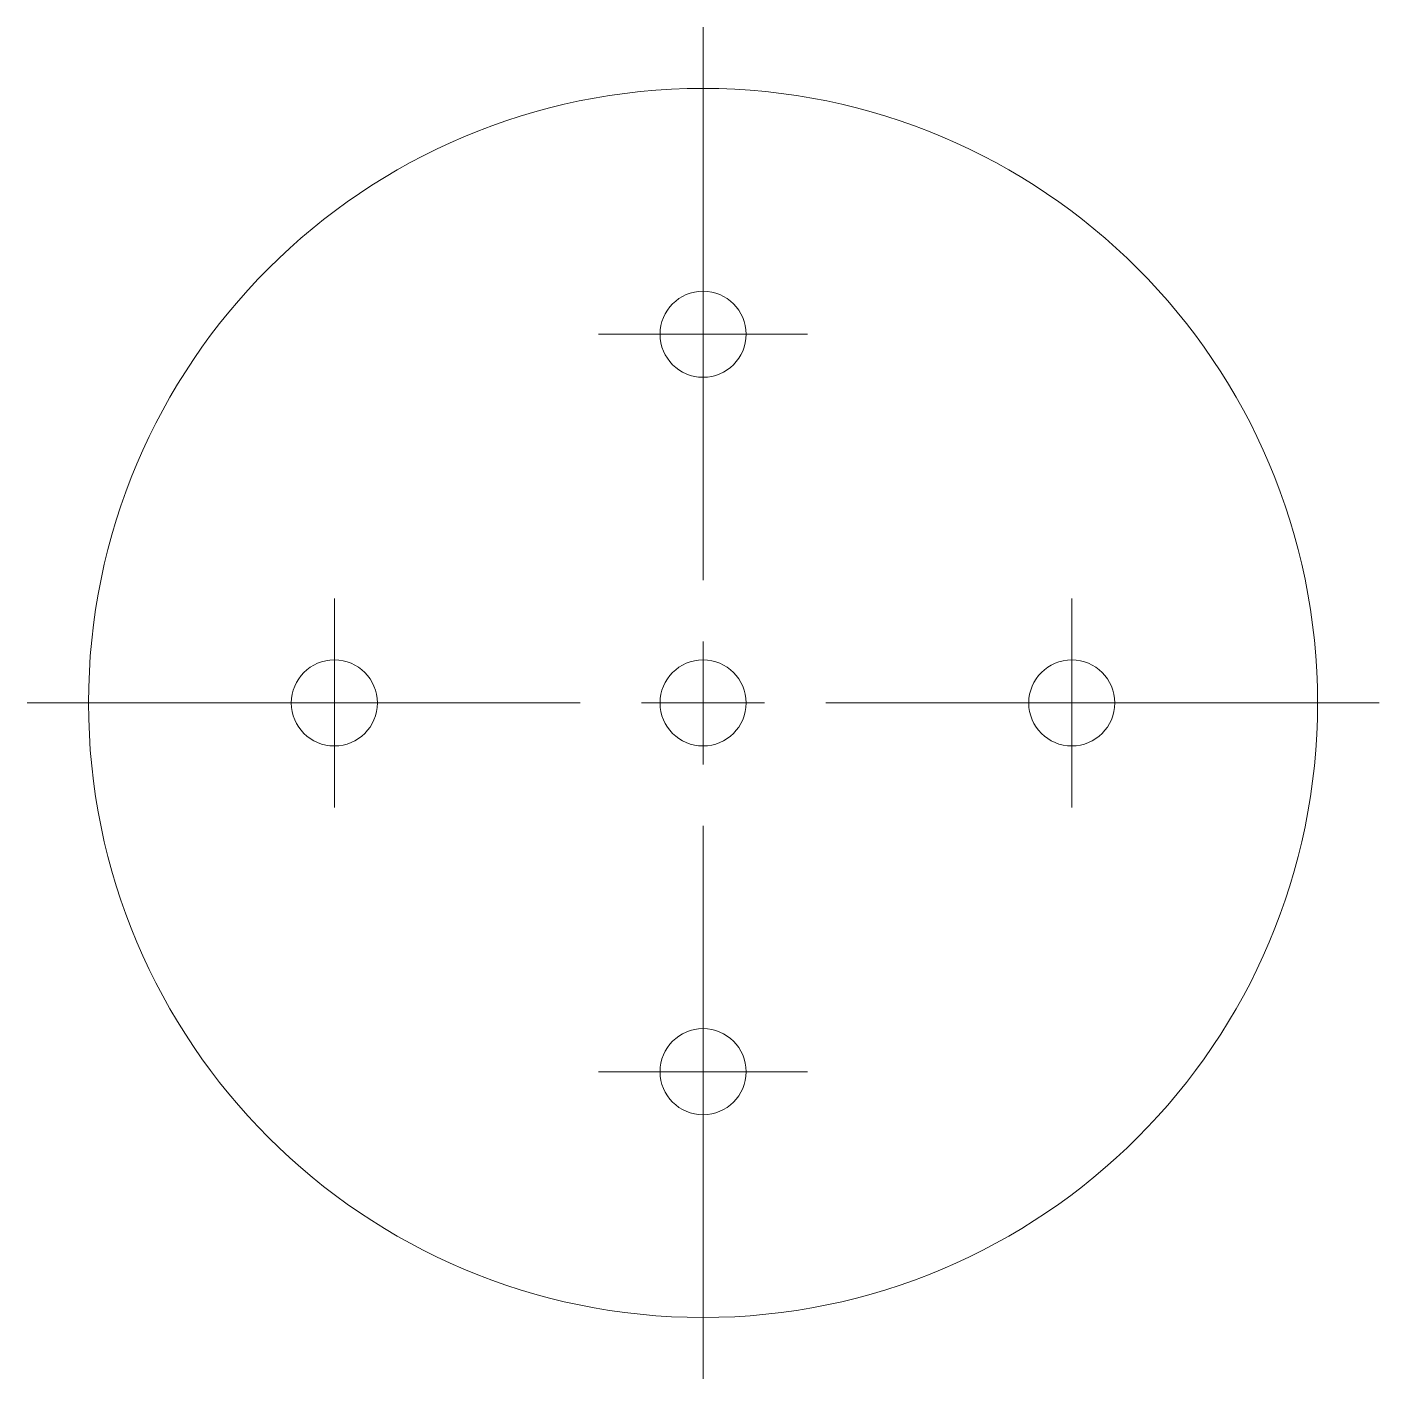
# Model space of a CAD drawing. Header units: millimetres. Extents: x 50 to 160, y 288 to 398.
import ezdxf

# ---------------------------------------------------------------- set-up
doc = ezdxf.new("R2010")
doc.units = ezdxf.units.MM

# ---------------------------------------------------------------- blocks, each defined once
blk = doc.blocks.new('SW_CENTERMARKSYMBOL_0')
at = {"color": 0, "linetype": 'Continuous', "lineweight": 0}
for p, q in [((0, 10), (0, 55)), ((0, 0), (0, 5)), ((-10, 0), (-55, 0)), ((0, 0), (-5, 0)), ((0, 0), (0, -5)), ((0, 0), (5, 0)), ((10, 0), (55, 0)), ((0, -10), (0, -55))]:
    blk.add_line(p, q, dxfattribs=at)
blk = doc.blocks.new('SW_CENTERMARKSYMBOL_1')
at = {"color": 0, "linetype": 'Continuous', "lineweight": 0}
for p, q in [((0, 5), (0, 8.5)), ((0, 0), (0, 5)), ((-5, 0), (-8.5, 0)), ((0, 0), (-5, 0)), ((0, 0), (0, -5)), ((0, 0), (5, 0)), ((5, 0), (8.5, 0)), ((0, -5), (0, -8.5))]:
    blk.add_line(p, q, dxfattribs=at)
blk = doc.blocks.new('SW_CENTERMARKSYMBOL_2')
at = {"color": 0, "linetype": 'Continuous', "lineweight": 0}
for p, q in [((0, 5), (0, 8.5)), ((0, 0), (0, 5)), ((-5, 0), (-8.5, 0)), ((0, 0), (-5, 0)), ((0, 0), (0, -5)), ((0, 0), (5, 0)), ((5, 0), (8.5, 0)), ((0, -5), (0, -8.5))]:
    blk.add_line(p, q, dxfattribs=at)
blk = doc.blocks.new('SW_CENTERMARKSYMBOL_3')
at = {"color": 0, "linetype": 'Continuous', "lineweight": 0}
for p, q in [((0, 5), (0, 8.5)), ((0, 0), (0, 5)), ((-5, 0), (-8.5, 0)), ((0, 0), (-5, 0)), ((0, 0), (0, -5)), ((0, 0), (5, 0)), ((5, 0), (8.5, 0)), ((0, -5), (0, -8.5))]:
    blk.add_line(p, q, dxfattribs=at)
blk = doc.blocks.new('SW_CENTERMARKSYMBOL_4')
at = {"color": 0, "linetype": 'Continuous', "lineweight": 0}
for p, q in [((0, 5), (0, 8.5)), ((0, 0), (0, 5)), ((-5, 0), (-8.5, 0)), ((0, 0), (-5, 0)), ((0, 0), (0, -5)), ((0, 0), (5, 0)), ((5, 0), (8.5, 0)), ((0, -5), (0, -8.5))]:
    blk.add_line(p, q, dxfattribs=at)

msp = doc.modelspace()

# ---------------------------------------------------------------- linework, layer by layer
at = {"color": 7, "linetype": 'Continuous', "lineweight": 15}
for centre, radius in [((104.85, 343.32), 50), ((104.85, 373.32), 3.5), ((74.85, 343.32), 3.5), ((104.85, 343.32), 3.5), ((134.85, 343.32), 3.5), ((104.85, 313.32), 3.5)]:
    msp.add_circle(centre, radius, dxfattribs=at)

# ---------------------------------------------------------------- block references
at = {"color": 7, "linetype": 'Continuous', "lineweight": 0}
for name, p in [('SW_CENTERMARKSYMBOL_0', (104.85, 343.32)), ('SW_CENTERMARKSYMBOL_1', (104.85, 373.32)), ('SW_CENTERMARKSYMBOL_4', (74.85, 343.32)), ('SW_CENTERMARKSYMBOL_2', (134.85, 343.32)), ('SW_CENTERMARKSYMBOL_3', (104.85, 313.32))]:
    msp.add_blockref(name, p, dxfattribs=at)

doc.saveas('drawing.dxf')
